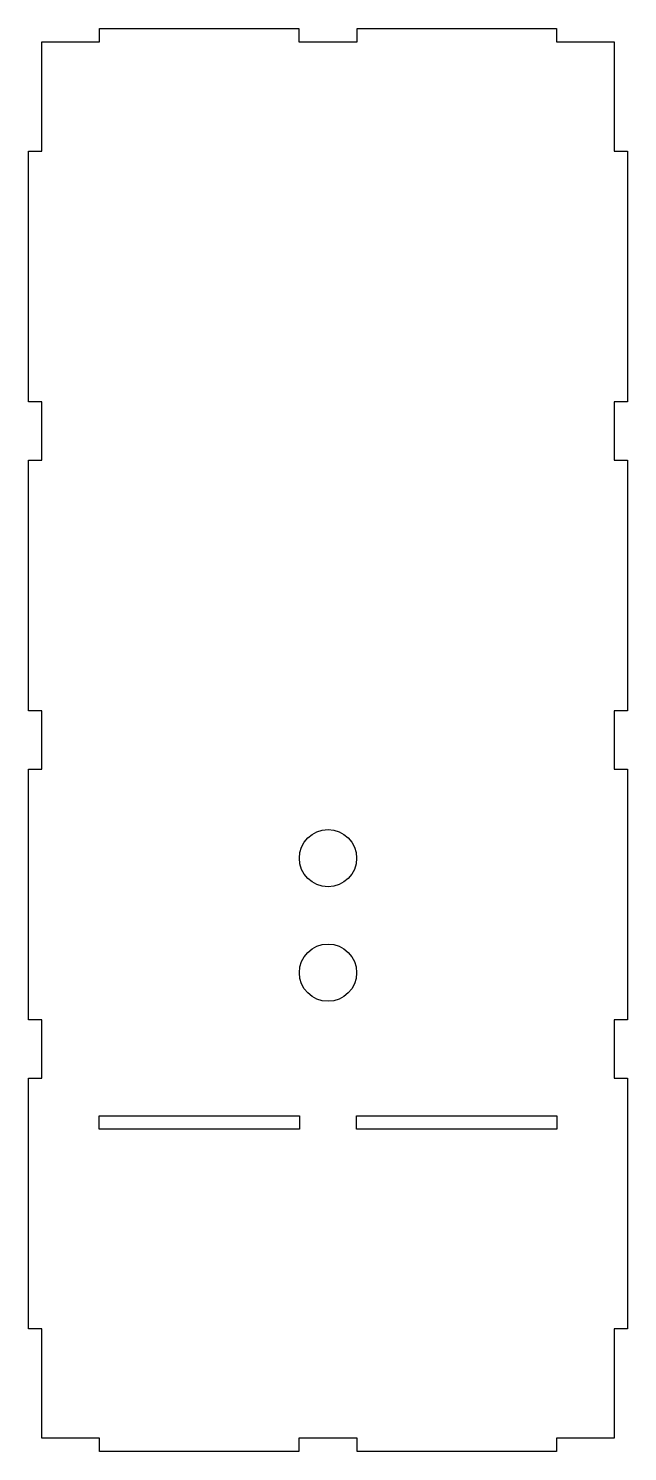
# Model space of a CAD drawing. Header units: millimetres. Extents: x -130 to 3, y -158 to 158.
import ezdxf

# ---------------------------------------------------------------- set-up
doc = ezdxf.new("R2010")
doc.units = ezdxf.units.MM

msp = doc.modelspace()

# ---------------------------------------------------------------- linework, layer by layer
at = {"color": 7, "linetype": 'Continuous', "lineweight": 25}
for p, q in [((-114.173, 157.9118), (-69.977, 157.9118)), ((-114.173, 154.94), (-114.173, 157.9118)), ((-69.977, 157.9118), (-69.977, 154.94)), ((-57.023, 157.9118), (-12.827, 157.9118)), ((-57.023, 154.94), (-57.023, 157.9118)), ((-12.827, 157.9118), (-12.827, 154.94)), ((-127, 154.94), (-114.173, 154.94)), ((-127, 130.683), (-127, 154.94)), ((-69.977, 154.94), (-57.023, 154.94)), ((-12.827, 154.94), (0, 154.94)), ((0, 154.94), (0, 130.683)), ((-129.9718, 130.683), (-127, 130.683)), ((-129.9718, 75.057), (-129.9718, 130.683)), ((0, 130.683), (2.9718, 130.683)), ((2.9718, 130.683), (2.9718, 75.057)), ((-127, 75.057), (-129.9718, 75.057)), ((-127, 62.103), (-127, 75.057)), ((0, 75.057), (0, 62.103)), ((2.9718, 75.057), (0, 75.057)), ((-129.9718, 62.103), (-127, 62.103)), ((-129.9718, 6.477), (-129.9718, 62.103)), ((0, 62.103), (2.9718, 62.103)), ((2.9718, 62.103), (2.9718, 6.477)), ((-127, 6.477), (-129.9718, 6.477)), ((-127, -6.477), (-127, 6.477)), ((0, 6.477), (0, -6.477)), ((2.9718, 6.477), (0, 6.477)), ((-129.9718, -6.477), (-127, -6.477)), ((-129.9718, -62.103), (-129.9718, -6.477)), ((0, -6.477), (2.9718, -6.477)), ((2.9718, -6.477), (2.9718, -62.103)), ((-127, -62.103), (-129.9718, -62.103)), ((-127, -75.057), (-127, -62.103)), ((0, -62.103), (0, -75.057)), ((2.9718, -62.103), (0, -62.103)), ((-129.9718, -75.057), (-127, -75.057)), ((-129.9718, -130.683), (-129.9718, -75.057)), ((0, -75.057), (2.9718, -75.057)), ((2.9718, -75.057), (2.9718, -130.683)), ((-114.3, -83.3882), (-69.85, -83.3882)), ((-114.3, -86.36), (-114.3, -83.3882)), ((-69.85, -83.3882), (-69.85, -86.36)), ((-57.15, -86.36), (-57.15, -83.3882)), ((-57.15, -83.3882), (-12.7, -83.3882)), ((-12.7, -83.3882), (-12.7, -86.36)), ((-69.85, -86.36), (-114.3, -86.36)), ((-12.7, -86.36), (-57.15, -86.36)), ((-127, -130.683), (-129.9718, -130.683)), ((-127, -154.94), (-127, -130.683)), ((0, -130.683), (0, -154.94)), ((2.9718, -130.683), (0, -130.683)), ((-114.173, -154.94), (-127, -154.94)), ((-114.173, -157.9118), (-114.173, -154.94)), ((-69.977, -157.9118), (-114.173, -157.9118)), ((-69.977, -154.94), (-69.977, -157.9118)), ((-57.023, -154.94), (-69.977, -154.94)), ((-57.023, -157.9118), (-57.023, -154.94)), ((-12.827, -157.9118), (-57.023, -157.9118)), ((-12.827, -154.94), (-12.827, -157.9118)), ((0, -154.94), (-12.827, -154.94))]:
    msp.add_line(p, q, dxfattribs=at)
for centre in [(-63.5, -26.2382), (-63.5, -51.6382)]:
    msp.add_circle(centre, 6.35, dxfattribs=at)

doc.saveas('drawing.dxf')
